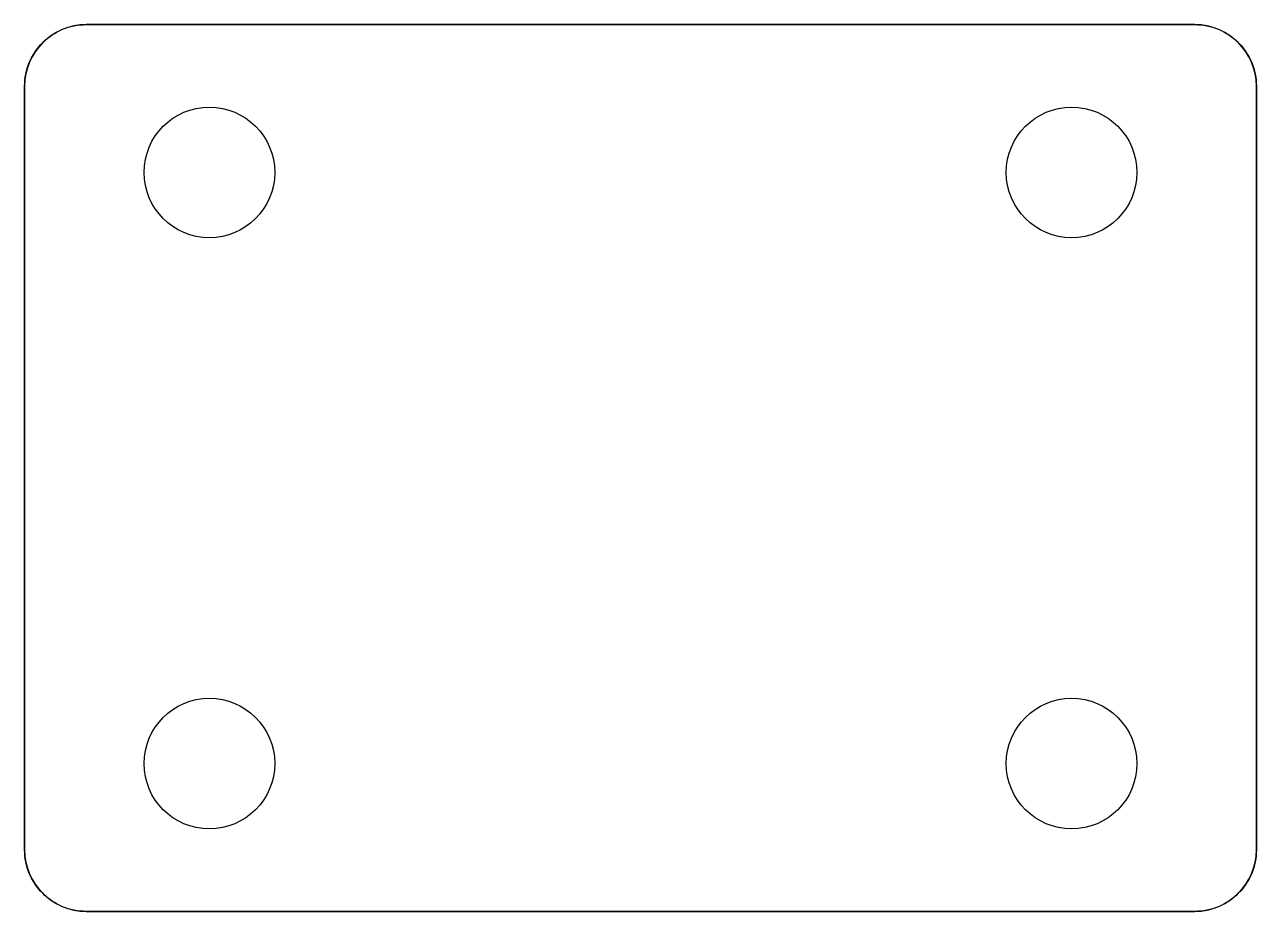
# Model space of a CAD drawing. Header units: millimetres. Extents: x -254.5 to -204.5, y 659.3 to 695.3.
import ezdxf

# ---------------------------------------------------------------- set-up
doc = ezdxf.new("R2010")
doc.units = ezdxf.units.MM
doc.layers.get('0').update_dxf_attribs({"linetype": 'CONTINUOUS'})

msp = doc.modelspace()

# ---------------------------------------------------------------- linework, layer by layer
for p, q in [((-207, 695.263, 0), (-252, 695.263, 0)), ((-254.5, 692.763, 0), (-254.5, 661.763, 0)), ((-204.5, 661.763, 0), (-204.5, 692.763, 0)), ((-252, 659.263, 0), (-207, 659.263, 0))]:
    msp.add_line(p, q)
msp.add_lwpolyline([(-204.5, 661.763, -0.414214), (-207, 659.263), (-252, 659.263, -0.414214), (-254.5, 661.763), (-254.5, 692.763, -0.414214), (-252, 695.263), (-207, 695.263, -0.414214), (-204.5, 692.763)], format="xyb", close=True)
for centre in [(-247, 689.263, 0), (-247, 689.263), (-212, 689.263, 0), (-212, 689.263), (-247, 665.263, 0), (-247, 665.263), (-212, 665.263, 0), (-212, 665.263)]:
    msp.add_circle(centre, 2.65)
for centre, start, end in [((-252, 692.763, 0), 90, 180), ((-207, 692.763, 0), 0, 90), ((-252, 661.763, 0), 180, 270), ((-207, 661.763, 0), -90, 0)]:
    msp.add_arc(centre, 2.5, start, end)

doc.saveas('drawing.dxf')
